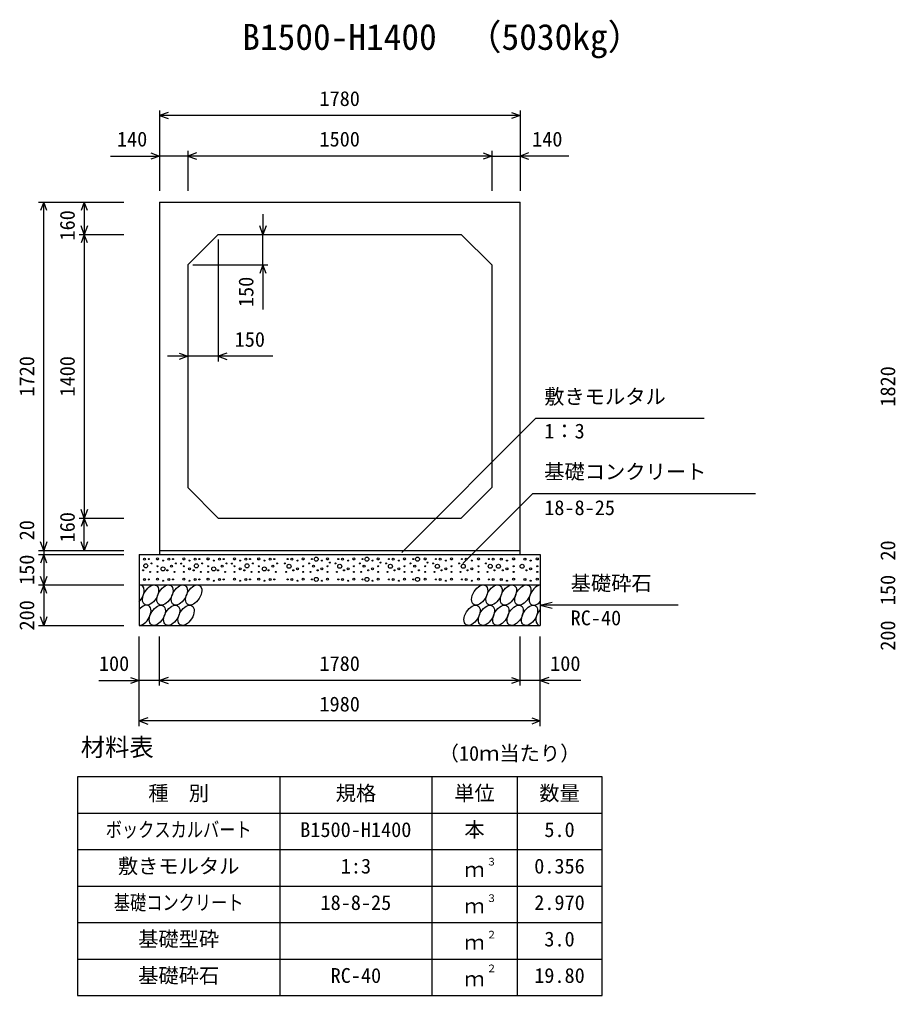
# Model space of a CAD drawing. Units: millimetres, scale not verified. Extents: x -25170 to 75630, y 0 to 35640.
# Drawn here: x 44409 to 48733, y 7625 to 12443 of the extents above; entities that cross this region are included whole.
import ezdxf
from ezdxf.enums import TextEntityAlignment as Align

# ---------------------------------------------------------------- set-up
doc = ezdxf.new("R2010")
doc.units = ezdxf.units.MM
doc.header["$LTSCALE"] = 60
for name, color, linetype, lineweight in [('DIM', 7, 'Continuous', 25), ('HATCH', 6, 'Continuous', 25), ('HYO', 3, 'Continuous', 25), ('HYO2', 4, 'Continuous', 25), ('OUTLINE', 3, 'Continuous', 25), ('TXT', 7, 'Continuous', 25)]:
    doc.layers.add(name, color=color, linetype=linetype, lineweight=lineweight)
doc.styles.add('ＭＳ ゴシック', font='')
doc.styles.get('ＭＳ ゴシック').set_extended_font_data('MS Gothic')

msp = doc.modelspace()

# ---------------------------------------------------------------- linework, layer by layer
at = {"layer": 'DIM'}
for p, q in [((45099.98, 11993.78), (45099.98, 11596.89)), ((45142.27, 11984.17), (45099.98, 11968.78)), ((46879.98, 11968.78), (45099.98, 11968.78)), ((45099.98, 11968.78), (45142.27, 11953.39)), ((46837.7, 11984.17), (46879.98, 11968.78)), ((46879.98, 11968.78), (46837.7, 11953.39)), ((46879.98, 11993.78), (46879.98, 11596.89)), ((44859.24, 11768.78), (45099.98, 11768.78)), ((45057.7, 11784.17), (45099.98, 11768.78)), ((45099.98, 11768.78), (45057.7, 11753.39)), ((45239.98, 11768.78), (45099.98, 11768.78)), ((45239.98, 11793.78), (45239.98, 11596.89)), ((45282.27, 11784.17), (45239.98, 11768.78)), ((46739.98, 11768.78), (45239.98, 11768.78)), ((45239.98, 11768.78), (45282.27, 11753.39)), ((46697.7, 11784.17), (46739.98, 11768.78)), ((46739.98, 11768.78), (46697.7, 11753.39)), ((46739.98, 11793.78), (46739.98, 11596.89)), ((46739.98, 11768.78), (46879.98, 11768.78)), ((46922.27, 11784.17), (46879.98, 11768.78)), ((47120.73, 11768.78), (46879.98, 11768.78)), ((46879.98, 11768.78), (46922.27, 11753.39)), ((44503.88, 11541.89), (44924.98, 11541.89)), ((44528.88, 11541.89), (44513.49, 11499.6)), ((44528.88, 9821.89), (44528.88, 11541.89)), ((44544.27, 11499.6), (44528.88, 11541.89)), ((44728.88, 11541.89), (44713.49, 11499.6)), ((44728.88, 11541.89), (44728.88, 11381.89)), ((44744.27, 11499.6), (44728.88, 11541.89)), ((45610.84, 11481.89), (45610.84, 11381.89)), ((44728.88, 11381.89), (44713.49, 11424.17)), ((44744.27, 11424.17), (44728.88, 11381.89)), ((45610.84, 11381.89), (45595.44, 11424.17)), ((45626.23, 11424.17), (45610.84, 11381.89)), ((44703.88, 11381.89), (44924.98, 11381.89)), ((44728.88, 11381.89), (44713.49, 11339.6)), ((44728.88, 11381.89), (44728.88, 9981.89)), ((44744.27, 11339.6), (44728.88, 11381.89)), ((45610.84, 11231.89), (45610.84, 11381.89)), ((45389.98, 11356.89), (45389.98, 10755.32)), ((45264.98, 11231.89), (45635.84, 11231.89)), ((45610.84, 11231.89), (45595.44, 11189.6)), ((45626.23, 11189.6), (45610.84, 11231.89)), ((45610.84, 11231.89), (45610.84, 11011.01)), ((45197.7, 10795.71), (45239.98, 10780.32)), ((45432.27, 10795.71), (45389.98, 10780.32)), ((45239.98, 10780.32), (45139.98, 10780.32)), ((45239.98, 10780.32), (45197.7, 10764.93)), ((45389.98, 10780.32), (45239.98, 10780.32)), ((45659.45, 10780.32), (45389.98, 10780.32)), ((45389.98, 10780.32), (45432.27, 10764.93)), ((46296.2, 9812.55), (46956.48, 10472.83)), ((47788.89, 10472.83), (46956.48, 10472.83)), ((46598.01, 9758.16), (46942.07, 10102.22)), ((48041.62, 10102.22), (46942.07, 10102.22)), ((44728.88, 9981.89), (44713.49, 10024.17)), ((44744.27, 10024.17), (44728.88, 9981.89)), ((44703.88, 9981.89), (44924.98, 9981.89)), ((44728.88, 9981.89), (44713.49, 9939.6)), ((44728.88, 9821.89), (44728.88, 9981.89)), ((44744.27, 9939.6), (44728.88, 9981.89)), ((44528.88, 9821.89), (44513.49, 9864.17)), ((44544.27, 9864.17), (44528.88, 9821.89)), ((44728.88, 9821.89), (44713.49, 9864.17)), ((44744.27, 9864.17), (44728.88, 9821.89)), ((44503.88, 9821.89), (44924.98, 9821.89)), ((44503.88, 9801.89), (44924.98, 9801.89)), ((44528.88, 9801.89), (44513.49, 9759.6)), ((44528.88, 9821.89), (44528.88, 9801.89)), ((44528.88, 9801.89), (44528.88, 9651.89)), ((44544.27, 9759.6), (44528.88, 9801.89)), ((44528.88, 9651.89), (44513.49, 9694.17)), ((44544.27, 9694.17), (44528.88, 9651.89)), ((44503.88, 9651.89), (44924.98, 9651.89)), ((44528.88, 9651.89), (44513.49, 9609.6)), ((44528.88, 9651.89), (44528.88, 9451.89)), ((44544.27, 9609.6), (44528.88, 9651.89)), ((46979.98, 9551.89), (47037.94, 9567.42)), ((47659.79, 9551.89), (46979.98, 9551.89)), ((46979.98, 9551.89), (47037.94, 9536.36)), ((44528.88, 9451.89), (44513.49, 9494.17)), ((44544.27, 9494.17), (44528.88, 9451.89)), ((44503.88, 9451.89), (44924.98, 9451.89)), ((44999.98, 8955.28), (44999.98, 9396.89)), ((45099.98, 9155.28), (45099.98, 9396.89)), ((46879.98, 9155.28), (46879.98, 9396.89)), ((46879.98, 9155.28), (46879.98, 9396.89)), ((46979.98, 8955.28), (46979.98, 9396.89)), ((44800.44, 9180.28), (44999.98, 9180.28)), ((44957.7, 9195.67), (44999.98, 9180.28)), ((44999.98, 9180.28), (44957.7, 9164.88)), ((45099.98, 9180.28), (44999.98, 9180.28)), ((45142.27, 9195.67), (45099.98, 9180.28)), ((46879.98, 9180.28), (45099.98, 9180.28)), ((45099.98, 9180.28), (45142.27, 9164.88)), ((46837.7, 9195.67), (46879.98, 9180.28)), ((46879.98, 9180.28), (46837.7, 9164.88)), ((46979.98, 9180.28), (46879.98, 9180.28)), ((47022.27, 9195.67), (46979.98, 9180.28)), ((47179.53, 9180.28), (46979.98, 9180.28)), ((46979.98, 9180.28), (47022.27, 9164.88)), ((45042.27, 8995.67), (44999.98, 8980.28)), ((46979.98, 8980.28), (44999.98, 8980.28)), ((44999.98, 8980.28), (45042.27, 8964.88)), ((46937.7, 8995.67), (46979.98, 8980.28)), ((46979.98, 8980.28), (46937.7, 8964.88))]:
    msp.add_line(p, q, dxfattribs=at)
at = {"layer": 'HATCH'}
for centre, radius in [((45026.02, 9779.07), 5), ((45047.05, 9779.07), 2.5), ((45089.95, 9779.94), 5), ((45146.02, 9779.07), 5), ((45167.05, 9779.07), 2.5), ((45219.95, 9779.94), 5), ((45276.02, 9779.07), 5), ((45297.05, 9779.07), 2.5), ((45339.95, 9779.94), 5), ((45396.02, 9779.07), 5), ((45417.05, 9779.07), 2.5), ((45469.95, 9779.94), 5), ((45526.02, 9779.07), 5), ((45547.05, 9779.07), 2.5), ((45589.95, 9779.94), 5), ((45646.02, 9779.07), 5), ((45667.05, 9779.07), 2.5), ((45732.91, 9779.07), 2.5), ((45753.94, 9779.07), 5), ((45810.01, 9779.94), 5), ((45852.91, 9779.07), 2.5), ((45873.94, 9779.07), 10), ((45930.01, 9779.94), 5), ((45982.91, 9779.07), 2.5), ((46003.94, 9779.07), 5), ((46060.01, 9779.94), 5), ((46102.91, 9779.07), 2.5), ((46123.94, 9779.07), 10), ((46180.01, 9779.94), 5), ((46232.91, 9779.07), 2.5), ((46253.94, 9779.07), 5), ((46310.01, 9779.94), 5), ((46352.91, 9779.07), 2.5), ((46373.94, 9779.07), 10), ((46411.84, 9779.94), 5), ((46464.73, 9779.07), 2.5), ((46485.76, 9779.07), 5), ((46541.84, 9779.94), 5), ((46592.79, 9779.07), 2.5), ((46613.83, 9779.07), 5), ((46674.77, 9779.94), 5), ((46725.72, 9779.07), 2.5), ((46746.75, 9779.07), 5), ((46787.42, 9779.07), 5), ((46848.36, 9779.94), 5), ((46904.27, 9779.07), 5), ((46965.2, 9779.94), 5), ((45032.56, 9746.05), 10), ((45061.07, 9758.05), 2.5), ((45089.95, 9744.05), 2.5), ((45117.99, 9730.92), 10), ((45117.99, 9772.06), 2.5), ((45160.04, 9744.05), 5), ((45181.07, 9758.05), 2.5), ((45207.53, 9757.15), 2.5), ((45219.95, 9744.05), 2.5), ((45247.99, 9730.92), 5), ((45247.99, 9772.06), 2.5), ((45282.56, 9746.05), 10), ((45311.07, 9758.05), 2.5), ((45339.95, 9744.05), 2.5), ((45367.99, 9730.92), 10), ((45367.99, 9772.06), 2.5), ((45410.04, 9744.05), 5), ((45431.07, 9758.05), 2.5), ((45457.53, 9757.15), 2.5), ((45469.95, 9744.05), 2.5), ((45497.99, 9730.92), 5), ((45497.99, 9772.06), 2.5), ((45532.56, 9746.05), 10), ((45561.07, 9758.05), 2.5), ((45589.95, 9744.05), 2.5), ((45617.99, 9730.92), 10), ((45617.99, 9772.06), 2.5), ((45660.04, 9744.05), 5), ((45681.07, 9758.05), 2.5), ((45718.89, 9758.05), 2.5), ((45739.92, 9744.05), 10), ((45781.98, 9730.92), 5), ((45781.98, 9772.06), 2.5), ((45810.01, 9744.05), 2.5), ((45838.89, 9758.05), 2.5), ((45859.92, 9744.05), 5), ((45901.98, 9730.92), 5), ((45901.98, 9772.06), 2.5), ((45930.01, 9744.05), 2.5), ((45941.35, 9762.37), 2.5), ((45968.89, 9758.05), 2.5), ((45989.92, 9744.05), 10), ((46031.98, 9730.92), 5), ((46031.98, 9772.06), 2.5), ((46060.01, 9744.05), 2.5), ((46088.89, 9758.05), 2.5), ((46109.92, 9744.05), 5), ((46151.98, 9730.92), 5), ((46151.98, 9772.06), 2.5), ((46180.01, 9744.05), 2.5), ((46191.35, 9762.37), 2.5), ((46218.89, 9758.05), 2.5), ((46239.92, 9744.05), 10), ((46281.98, 9730.92), 5), ((46281.98, 9772.06), 2.5), ((46310.01, 9744.05), 2.5), ((46338.89, 9758.05), 2.5), ((46359.92, 9744.05), 5), ((46411.84, 9744.05), 2.5), ((46423.18, 9762.37), 2.5), ((46450.71, 9758.05), 2.5), ((46471.74, 9744.05), 10), ((46513.8, 9730.92), 5), ((46513.8, 9772.06), 2.5), ((46541.84, 9744.05), 2.5), ((46578.78, 9758.05), 2.5), ((46599.81, 9744.05), 10), ((46641.86, 9730.92), 5), ((46641.86, 9772.06), 2.5), ((46674.77, 9744.05), 2.5), ((46711.7, 9758.05), 2.5), ((46732.73, 9744.05), 10), ((46773.4, 9744.05), 10), ((46815.46, 9730.92), 5), ((46815.46, 9772.06), 2.5), ((46848.36, 9744.05), 2.5), ((46890.25, 9744.05), 10), ((46932.3, 9730.92), 5), ((46932.3, 9772.06), 2.5), ((46965.2, 9744.05), 2.5), ((45019.01, 9723.91), 2.5), ((45026.02, 9679.07), 5), ((45054.06, 9716.04), 2.5), ((45089.95, 9679.94), 5), ((45089.95, 9716.04), 2.5), ((45139.01, 9723.91), 2.5), ((45146.02, 9679.07), 5), ((45174.06, 9716.04), 2.5), ((45219.95, 9679.94), 5), ((45219.95, 9716.04), 2.5), ((45269.01, 9723.91), 2.5), ((45276.02, 9679.07), 5), ((45304.06, 9716.04), 2.5), ((45339.95, 9679.94), 5), ((45339.95, 9716.04), 2.5), ((45389.01, 9723.91), 2.5), ((45396.02, 9679.07), 5), ((45424.06, 9716.04), 2.5), ((45469.95, 9679.94), 5), ((45469.95, 9716.04), 2.5), ((45519.01, 9723.91), 2.5), ((45526.02, 9679.07), 5), ((45554.06, 9716.04), 2.5), ((45589.95, 9679.94), 5), ((45589.95, 9716.04), 2.5), ((45639.01, 9723.91), 2.5), ((45646.02, 9679.07), 5), ((45674.06, 9716.04), 2.5), ((45725.9, 9716.04), 2.5), ((45753.94, 9679.07), 5), ((45760.95, 9723.91), 2.5), ((45810.01, 9679.94), 5), ((45810.01, 9716.04), 2.5), ((45845.9, 9716.04), 2.5), ((45873.94, 9679.07), 10), ((45880.95, 9723.91), 2.5), ((45930.01, 9679.94), 5), ((45930.01, 9716.04), 2.5), ((45975.9, 9716.04), 2.5), ((46003.94, 9679.07), 5), ((46010.95, 9723.91), 2.5), ((46060.01, 9679.94), 5), ((46060.01, 9716.04), 2.5), ((46095.9, 9716.04), 2.5), ((46123.94, 9679.07), 10), ((46130.95, 9723.91), 2.5), ((46180.01, 9679.94), 5), ((46180.01, 9716.04), 2.5), ((46225.9, 9716.04), 2.5), ((46253.94, 9679.07), 5), ((46260.95, 9723.91), 2.5), ((46310.01, 9679.94), 5), ((46310.01, 9716.04), 2.5), ((46345.9, 9716.04), 2.5), ((46373.94, 9679.07), 10), ((46380.95, 9723.91), 2.5), ((46411.84, 9679.94), 5), ((46411.84, 9716.04), 2.5), ((46457.72, 9716.04), 2.5), ((46485.76, 9679.07), 5), ((46492.77, 9723.91), 2.5), ((46541.84, 9679.94), 5), ((46541.84, 9716.04), 2.5), ((46585.79, 9716.04), 2.5), ((46613.83, 9679.07), 5), ((46620.83, 9723.91), 2.5), ((46674.77, 9679.94), 5), ((46674.77, 9716.04), 2.5), ((46718.71, 9716.04), 2.5), ((46746.75, 9679.07), 5), ((46753.76, 9723.91), 2.5), ((46787.42, 9679.07), 5), ((46794.43, 9723.91), 2.5), ((46848.36, 9679.94), 5), ((46848.36, 9716.04), 2.5), ((46904.27, 9679.07), 5), ((46911.27, 9723.91), 2.5), ((46965.2, 9679.94), 5), ((46965.2, 9716.04), 2.5), ((45047.05, 9679.07), 2.5), ((45117.99, 9672.06), 2.5), ((45167.05, 9679.07), 2.5), ((45247.99, 9672.06), 2.5), ((45297.05, 9679.07), 2.5), ((45367.99, 9672.06), 2.5), ((45417.05, 9679.07), 2.5), ((45497.99, 9672.06), 2.5), ((45547.05, 9679.07), 2.5), ((45617.99, 9672.06), 2.5), ((45667.05, 9679.07), 2.5), ((45732.91, 9679.07), 2.5), ((45781.98, 9672.06), 2.5), ((45852.91, 9679.07), 2.5), ((45901.98, 9672.06), 2.5), ((45982.91, 9679.07), 2.5), ((46031.98, 9672.06), 2.5), ((46102.91, 9679.07), 2.5), ((46151.98, 9672.06), 2.5), ((46232.91, 9679.07), 2.5), ((46281.98, 9672.06), 2.5), ((46352.91, 9679.07), 2.5), ((46464.73, 9679.07), 2.5), ((46513.8, 9672.06), 2.5), ((46592.79, 9679.07), 2.5), ((46641.86, 9672.06), 2.5), ((46725.72, 9679.07), 2.5), ((46815.46, 9672.06), 2.5), ((46932.3, 9672.06), 2.5)]:
    msp.add_circle(centre, radius, dxfattribs=at)
for centre, start_param, end_param in [((44985.33, 9601.88), 4.3355439, 6.7245934), ((46964.54, 9601.88), 0.4199491, 4.357003), ((45018.58, 9501.89), 3.4740877, 7.5860497), ((46997.79, 9501.89), 1.2805297, 3.4964223)]:
    msp.add_ellipse(centre, major_axis=(29.09, 47.08), ratio=0.5792, start_param=start_param, end_param=end_param, dxfattribs=at)
for centre in [(45056.29, 9601.88), (45127.24, 9601.88), (45198.2, 9601.88), (45269.15, 9601.88), (46680.71, 9601.88), (46751.67, 9601.88), (46822.63, 9601.88), (46893.58, 9601.88), (45089.53, 9501.89), (45160.49, 9501.89), (45231.45, 9501.89), (46643.01, 9501.89), (46713.96, 9501.89), (46784.92, 9501.89), (46855.87, 9501.89), (46926.83, 9501.89)]:
    msp.add_ellipse(centre, major_axis=(29.09, 47.08), ratio=0.5792, dxfattribs=at)
at = {"layer": 'HYO'}
for p, q in [((47284.98, 8705.28), (44694.98, 8705.28)), ((44694.98, 8705.28), (44694.98, 7625.28)), ((45694.98, 8705.28), (45694.98, 7625.28)), ((46444.98, 8705.28), (46444.98, 7625.28)), ((46864.98, 8705.28), (46864.98, 7625.28)), ((47284.98, 7625.28), (47284.98, 8705.28)), ((44694.98, 8525.28), (47284.98, 8525.28)), ((44694.98, 7625.28), (47284.98, 7625.28))]:
    msp.add_line(p, q, dxfattribs=at)
at = {"layer": 'HYO2'}
for p, q in [((44694.98, 8345.28), (47284.98, 8345.28)), ((44694.98, 8165.28), (47284.98, 8165.28)), ((44694.98, 7985.28), (47284.98, 7985.28)), ((44694.98, 7805.28), (47284.98, 7805.28))]:
    msp.add_line(p, q, dxfattribs=at)
at = {"layer": 'OUTLINE'}
for p, q in [((45099.98, 11541.89), (46879.98, 11541.89)), ((45099.98, 11541.89), (45099.98, 9801.89)), ((46879.98, 9801.89), (46879.98, 11541.89)), ((45239.98, 11231.89), (45389.98, 11381.89)), ((45389.98, 11381.89), (46589.98, 11381.89)), ((46589.98, 11381.89), (46739.98, 11231.89)), ((45239.98, 11231.89), (45239.98, 10131.89)), ((46739.98, 11231.89), (46739.98, 10131.89)), ((45239.98, 10131.89), (45389.98, 9981.89)), ((46739.98, 10131.89), (46589.98, 9981.89)), ((45389.98, 9981.89), (46589.98, 9981.89)), ((44999.98, 9801.89), (44999.98, 9451.89)), ((44999.98, 9801.89), (46979.98, 9801.89)), ((45099.98, 9821.89), (46879.98, 9821.89)), ((46979.98, 9801.89), (46979.98, 9451.89)), ((44999.98, 9651.89), (46979.98, 9651.89)), ((44999.98, 9451.89), (46979.98, 9451.89))]:
    msp.add_line(p, q, dxfattribs=at)

# ---------------------------------------------------------------- texts
at = {"layer": 'DIM', "style": 'ＭＳ ゴシック'}
for s, p in [('1780', (45889.98, 11993.78)), ('140', (44890.34, 11793.78)), ('1500', (45889.98, 11793.78)), ('140', (46939.62, 11793.78)), ('150', (45471.39, 10805.32)), ('敷きモルタル', (46999.33, 10522.83)), ('1：3', (46999.33, 10352.72)), ('基礎コンクリート', (46999.33, 10152.22)), ('18-8-25', (46999.33, 9974.59)), ('基礎砕石', (47129.72, 9601.89)), ('RC-40', (47129.72, 9430.51)), ('100', (44801.34, 9205.28)), ('1780', (45889.98, 9205.28)), ('100', (47028.62, 9205.28)), ('1980', (45889.98, 9005.28))]:
    msp.add_text(s, height=73.31, dxfattribs=at).set_placement(p, align=Align.BOTTOM_LEFT)
for s, p in [('160', (44703.88, 11351.89)), ('150', (45585.84, 11023.39)), ('1720', (44503.88, 10581.89)), ('1400', (44703.88, 10581.89)), ('1820', (48753.88, 10531.89)), ('160', (44703.88, 9861.89)), ('20', (44503.88, 9871.96)), ('20', (48753.88, 9771.96)), ('150', (44503.88, 9651.89)), ('150', (48753.88, 9551.89)), ('200', (44503.88, 9426.89)), ('200', (48753.88, 9326.89))]:
    msp.add_text(s, height=73.31, rotation=90, dxfattribs=at).set_placement(p, align=Align.BOTTOM_LEFT)
at = {"layer": 'TXT', "style": 'ＭＳ ゴシック'}
for s, height, p in [('（5030kg）', 128.3, (46613.57, 12254.39)), ('B1500-H1400', 128.3, (45508.73, 12254.39)), ('材料表', 87.98, (44711.65, 8780.28)), ('（10ｍ当たり）', 73.31, (46478.31, 8761.94)), ('規格', 73.31, (45969.98, 8565.28)), ('単位', 73.31, (46554.98, 8565.28)), ('数量', 73.31, (46974.98, 8565.28)), ('種\u3000別', 73.31, (45044.98, 8565.28)), ('B1500-H1400', 73.31, (45794.98, 8385.28)), ('本', 73.31, (46604.98, 8385.28)), ('5.0', 73.31, (46999.98, 8385.28)), ('敷きモルタル', 73.31, (44894.98, 8205.28)), ('1:3', 73.31, (45994.98, 8205.28)), ('３', 36.66, (46714.22, 8255.89)), ('0.356', 73.31, (46949.98, 8205.28)), ('ｍ', 73.31, (46604.98, 8188.61)), ('18-8-25', 73.31, (45894.98, 8025.28)), ('３', 36.66, (46714.22, 8075.89)), ('2.970', 73.31, (46949.98, 8025.28)), ('ｍ', 73.31, (46604.98, 8008.61)), ('基礎型砕', 73.31, (44994.98, 7845.28)), ('ｍ', 73.31, (46604.98, 7828.61)), ('２', 36.66, (46714.22, 7895.89)), ('3.0', 73.31, (46999.98, 7845.28)), ('基礎砕石', 73.31, (44994.98, 7665.28)), ('RC-40', 73.31, (45944.98, 7665.28)), ('２', 36.66, (46714.22, 7729.22)), ('19.80', 73.31, (46949.98, 7665.28)), ('ｍ', 73.31, (46604.98, 7648.61))]:
    msp.add_text(s, height=height, dxfattribs=at).set_placement(p, align=Align.BOTTOM_LEFT)
at = {"layer": 'TXT', "style": 'ＭＳ ゴシック', "width": 0.8}
for s, p in [('ボックスカルバート', (44834.98, 8385.28)), ('基礎コンクリート', (44874.98, 8025.28))]:
    msp.add_text(s, height=73.31, dxfattribs=at).set_placement(p, align=Align.BOTTOM_LEFT)

doc.saveas('drawing.dxf')
